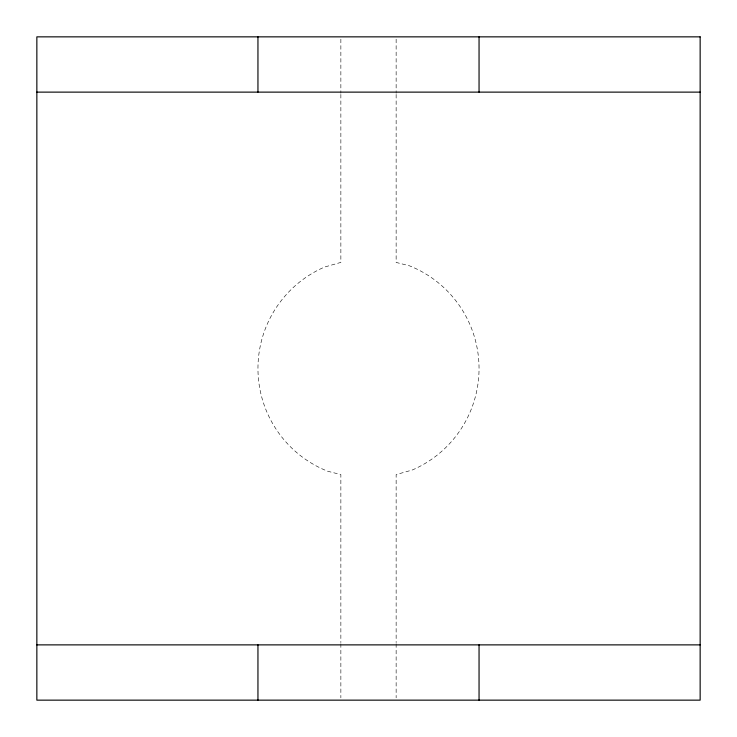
<?xml version="1.0" encoding="UTF-8"?>
<svg xmlns="http://www.w3.org/2000/svg" width="737" height="737" viewBox="0 0 737 737"><rect width="100%" height="100%" fill="white"/><g stroke="black" fill="none" stroke-linecap="round" stroke-linejoin="round"><path stroke-width="0.55" stroke-dasharray="3.69 2.76" d="M396.137 39.153L396.137 93.249M396.137 94.4L396.137 262.436L409.238 265.735A110.55 110.55 0 0 1 412.361 469.976L396.137 474.591L396.137 642.609M396.137 643.76L396.137 697.847M340.863 39.153L340.863 93.24M340.863 94.391L340.863 262.409L324.639 267.024A110.55 110.55 0 0 0 327.762 471.265L340.863 474.564L340.863 642.6M340.863 643.751L340.863 697.847"/><path stroke-width="1.11" d="M36.85 92.125L700.15 92.125M36.85 644.875L700.15 644.875M479.05 36.85L479.05 92.125M479.05 644.875L479.05 700.15M257.95 36.85L257.95 92.125M257.95 644.875L257.95 700.15M700.15 36.85L36.85 36.85L36.85 700.15L700.15 700.15L700.15 36.85"/></g></svg>
